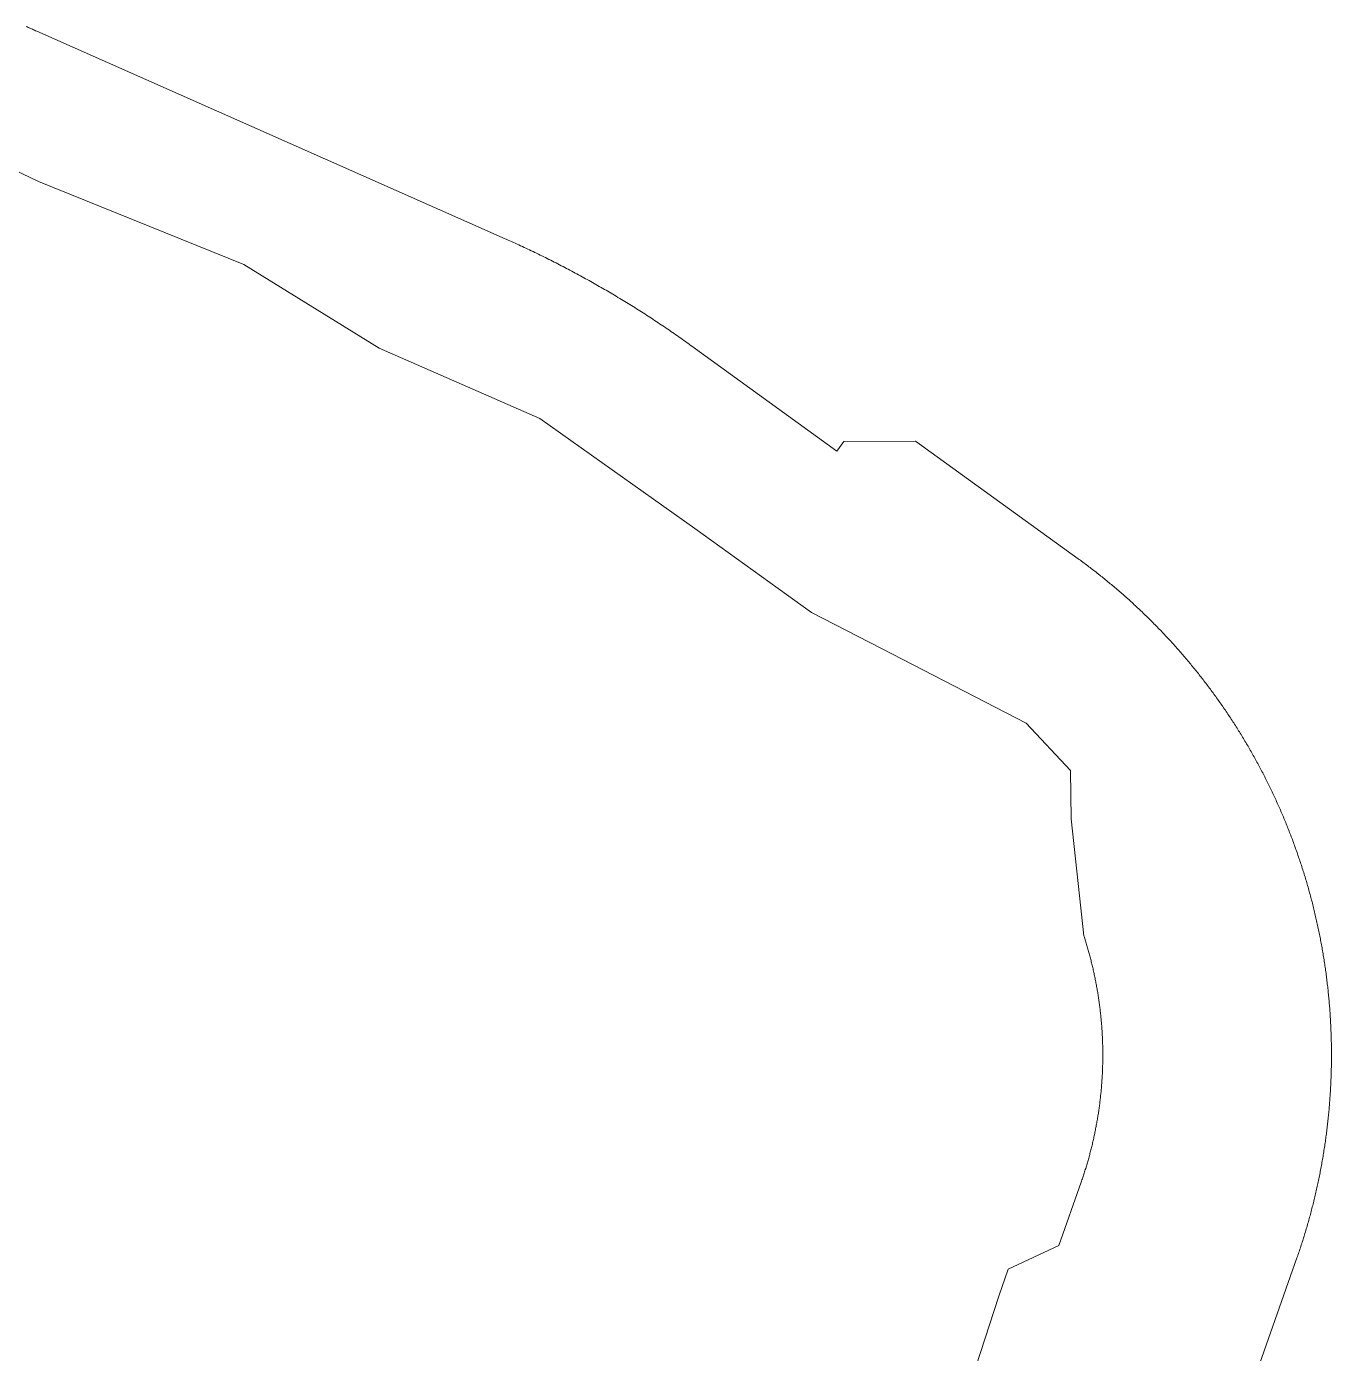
# Model space of a CAD drawing. Header units: metres. Extents: x 544975 to 548996, y 1840763 to 1844365.
# Drawn here: x 545269.7 to 545546.8, y 1844076.9 to 1844358.6 of the extents above; entities that cross this region are included whole.
import ezdxf

# ---------------------------------------------------------------- set-up
doc = ezdxf.new("R2010")
doc.units = ezdxf.units.M
doc.header["$MEASUREMENT"] = 0
doc.layers.add('Level 30', color=7, linetype='Continuous', lineweight=0)

# ---------------------------------------------------------------- blocks, each defined once
blk = doc.blocks.new('5.DuongDay35Kv_RTH')
at = {"layer": 'Level 30', "color": 5, "flags": 128}
for points in [[(45530.2135, 844070.8182), (45539.4723, 844097.2026), (45539.5787, 844097.5071), (45539.6844, 844097.8118), (45539.7893, 844098.1169), (45539.8935, 844098.4221), (45539.9969, 844098.7277), (45540.0995, 844099.0335), (45540.2014, 844099.3395), (45540.3025, 844099.6458), (45540.4029, 844099.9524), (45540.5025, 844100.2592), (45540.6014, 844100.5662), (45540.6995, 844100.8735), (45540.7968, 844101.1811), (45540.8933, 844101.4888), (45540.9891, 844101.7968), (45541.0842, 844102.1051), (45541.1784, 844102.4136), (45541.2719, 844102.7223), (45541.3647, 844103.0312), (45541.4566, 844103.3404), (45541.5478, 844103.6498), (45541.6383, 844103.9594), (45541.7279, 844104.2693), (45541.8168, 844104.5794), (45541.905, 844104.8897), (45541.9923, 844105.2002), (45542.0789, 844105.5109), (45542.1647, 844105.8218), (45542.2498, 844106.133), (45542.334, 844106.4443), (45542.4175, 844106.7559), (45542.5003, 844107.0677), (45542.5822, 844107.3797), (45542.6634, 844107.6918), (45542.7438, 844108.0042), (45542.8234, 844108.3168), (45542.9023, 844108.6296), (45542.9804, 844108.9426), (45543.0577, 844109.2557), (45543.1342, 844109.5691), (45543.21, 844109.8826), (45543.2849, 844110.1964), (45543.3591, 844110.5103), (45543.4325, 844110.8244), (45543.5052, 844111.1387), (45543.577, 844111.4531), (45543.6481, 844111.7678), (45543.7184, 844112.0826), (45543.7879, 844112.3975), (45543.8566, 844112.7127), (45543.9246, 844113.028), (45543.9918, 844113.3435), (45544.0581, 844113.6592), (45544.1237, 844113.975), (45544.1886, 844114.291), (45544.2526, 844114.6071), (45544.3158, 844114.9234), (45544.3783, 844115.2399), (45544.44, 844115.5565), (45544.5009, 844115.8733), (45544.561, 844116.1902), (45544.6203, 844116.5073), (45544.6789, 844116.8245), (45544.7366, 844117.1418), (45544.7936, 844117.4593), (45544.8497, 844117.7769), (45544.9051, 844118.0947), (45544.9597, 844118.4126), (45545.0135, 844118.7307), (45545.0666, 844119.0489), (45545.1188, 844119.3672), (45545.1702, 844119.6856), (45545.2209, 844120.0042), (45545.2708, 844120.3228), (45545.3198, 844120.6417), (45545.3681, 844120.9606), (45545.4156, 844121.2796), (45545.4623, 844121.5988), (45545.5082, 844121.9181), (45545.5533, 844122.2375), (45545.5976, 844122.557), (45545.6412, 844122.8766), (45545.6839, 844123.1963), (45545.7258, 844123.5161), (45545.767, 844123.8361), (45545.8074, 844124.1561), (45545.8469, 844124.4762), (45545.8857, 844124.7965), (45545.9237, 844125.1168), (45545.9608, 844125.4372), (45545.9972, 844125.7577), (45546.0328, 844126.0783), (45546.0676, 844126.399), (45546.1016, 844126.7197), (45546.1348, 844127.0406), (45546.1672, 844127.3615), (45546.1988, 844127.6825), (45546.2297, 844128.0036), (45546.2597, 844128.3248), (45546.2889, 844128.646), (45546.3173, 844128.9673), (45546.345, 844129.2887), (45546.3718, 844129.6102), (45546.3978, 844129.9317), (45546.4231, 844130.2533), (45546.4475, 844130.5749), (45546.4711, 844130.8966), (45546.494, 844131.2183), (45546.516, 844131.5402), (45546.5373, 844131.862), (45546.5577, 844132.1839), (45546.5774, 844132.5059), (45546.5962, 844132.8279), (45546.6143, 844133.15), (45546.6315, 844133.4721), (45546.648, 844133.7942), (45546.6636, 844134.1164), (45546.6785, 844134.4386), (45546.6926, 844134.7609), (45546.7058, 844135.0832), (45546.7183, 844135.4055), (45546.7299, 844135.7279), (45546.7408, 844136.0502), (45546.7509, 844136.3726), (45546.7601, 844136.6951), (45546.7686, 844137.0175), (45546.7762, 844137.34), (45546.7831, 844137.6625), (45546.7892, 844137.985), (45546.7944, 844138.3075), (45546.7989, 844138.6301), (45546.8026, 844138.9526), (45546.8054, 844139.2752), (45546.8075, 844139.5977), (45546.8088, 844139.9203), (45546.8092, 844140.2428), (45546.8089, 844140.5654), (45546.8077, 844140.888), (45546.8058, 844141.2105), (45546.8031, 844141.5331), (45546.7995, 844141.8556), (45546.7952, 844142.1782), (45546.7901, 844142.5007), (45546.7841, 844142.8232), (45546.7774, 844143.1457), (45546.7698, 844143.4682), (45546.7615, 844143.7906), (45546.7524, 844144.1131), (45546.7424, 844144.4355), (45546.7317, 844144.7579), (45546.7202, 844145.0802), (45546.7078, 844145.4025), (45546.6947, 844145.7248), (45546.6808, 844146.0471), (45546.666, 844146.3693), (45546.6505, 844146.6915), (45546.6342, 844147.0137), (45546.617, 844147.3358), (45546.5991, 844147.6578), (45546.5804, 844147.9799), (45546.5609, 844148.3018), (45546.5405, 844148.6238), (45546.5194, 844148.9456), (45546.4975, 844149.2675), (45546.4748, 844149.5892), (45546.4513, 844149.9109), (45546.427, 844150.2326), (45546.4018, 844150.5542), (45546.3759, 844150.8757), (45546.3492, 844151.1971), (45546.3217, 844151.5185), (45546.2934, 844151.8399), (45546.2643, 844152.1611), (45546.2344, 844152.4823), (45546.2037, 844152.8034), (45546.1723, 844153.1244), (45546.14, 844153.4453), (45546.1069, 844153.7662), (45546.073, 844154.087), (45546.0383, 844154.4077), (45546.0029, 844154.7283), (45545.9666, 844155.0488), (45545.9296, 844155.3692), (45545.8917, 844155.6896), (45545.8531, 844156.0098), (45545.8136, 844156.33), (45545.7734, 844156.65), (45545.7324, 844156.97), (45545.6906, 844157.2898), (45545.6479, 844157.6095), (45545.6045, 844157.9292), (45545.5603, 844158.2487), (45545.5154, 844158.5681), (45545.4696, 844158.8874), (45545.423, 844159.2066), (45545.3756, 844159.5257), (45545.3275, 844159.8446), (45545.2785, 844160.1634), (45545.2288, 844160.4821), (45545.1783, 844160.8007), (45545.1269, 844161.1192), (45545.0748, 844161.4375), (45545.0219, 844161.7557), (45544.9683, 844162.0738), (45544.9138, 844162.3917), (45544.8585, 844162.7095), (45544.8025, 844163.0272), (45544.7456, 844163.3447), (45544.688, 844163.6621), (45544.6296, 844163.9793), (45544.5704, 844164.2964), (45544.5104, 844164.6133), (45544.4496, 844164.9301), (45544.3881, 844165.2467), (45544.3257, 844165.5632), (45544.2626, 844165.8795), (45544.1987, 844166.1957), (45544.134, 844166.5117), (45544.0685, 844166.8276), (45544.0023, 844167.1433), (45543.9352, 844167.4588), (45543.8674, 844167.7741), (45543.7988, 844168.0893), (45543.7294, 844168.4043), (45543.6592, 844168.7192), (45543.5883, 844169.0338), (45543.5165, 844169.3483), (45543.444, 844169.6626), (45543.3707, 844169.9768), (45543.2967, 844170.2907), (45543.2218, 844170.6045), (45543.1462, 844170.918), (45543.0698, 844171.2314), (45542.9926, 844171.5446), (45542.9146, 844171.8576), (45542.8359, 844172.1704), (45542.7564, 844172.483), (45542.6761, 844172.7954), (45542.5951, 844173.1077), (45542.5132, 844173.4197), (45542.4306, 844173.7315), (45542.3472, 844174.0431), (45542.2631, 844174.3545), (45542.1782, 844174.6657), (45542.0925, 844174.9766), (45542.006, 844175.2874), (45541.9188, 844175.5979), (45541.8308, 844175.9083), (45541.742, 844176.2184), (45541.6524, 844176.5283), (45541.5621, 844176.8379), (45541.471, 844177.1474), (45541.3792, 844177.4566), (45541.2866, 844177.7656), (45541.1932, 844178.0743), (45541.099, 844178.3828), (45541.0041, 844178.6911), (45540.9085, 844178.9992), (45540.812, 844179.307), (45540.7148, 844179.6145), (45540.6169, 844179.9219), (45540.5181, 844180.229), (45540.4186, 844180.5358), (45540.3184, 844180.8424), (45540.2174, 844181.1487), (45540.1156, 844181.4548), (45540.0131, 844181.7607), (45539.9098, 844182.0662), (45539.8058, 844182.3716), (45539.701, 844182.6766), (45539.5954, 844182.9814), (45539.4891, 844183.286), (45539.382, 844183.5903), (45539.2742, 844183.8943), (45539.1656, 844184.198), (45539.0563, 844184.5015), (45538.9462, 844184.8047), (45538.8354, 844185.1076), (45538.7238, 844185.4103), (45538.6115, 844185.7126), (45538.4984, 844186.0147), (45538.3846, 844186.3165), (45538.27, 844186.6181), (45538.1547, 844186.9193), (45538.0386, 844187.2203), (45537.9218, 844187.5209), (45537.8042, 844187.8213), (45537.6859, 844188.1214), (45537.5668, 844188.4212), (45537.447, 844188.7207), (45537.3265, 844189.0199), (45537.2052, 844189.3188), (45537.0832, 844189.6174), (45536.9604, 844189.9157), (45536.8369, 844190.2136), (45536.7127, 844190.5113), (45536.5877, 844190.8087), (45536.462, 844191.1057), (45536.3355, 844191.4025), (45536.2084, 844191.6989), (45536.0804, 844191.995), (45535.9518, 844192.2908), (45535.8224, 844192.5863), (45535.6923, 844192.8815), (45535.5614, 844193.1763), (45535.4298, 844193.4708), (45535.2975, 844193.765), (45535.1645, 844194.0588), (45535.0307, 844194.3523), (45534.8962, 844194.6455), (45534.761, 844194.9384), (45534.625, 844195.2309), (45534.4884, 844195.5231), (45534.351, 844195.8149), (45534.2128, 844196.1064), (45534.074, 844196.3976), (45533.9344, 844196.6884), (45533.7941, 844196.9788), (45533.6531, 844197.2689), (45533.5114, 844197.5587), (45533.3689, 844197.8481), (45533.2258, 844198.1372), (45533.0819, 844198.4259), (45532.9373, 844198.7142), (45532.792, 844199.0022), (45532.646, 844199.2898), (45532.4992, 844199.5771), (45532.3518, 844199.864), (45532.2036, 844200.1505), (45532.0548, 844200.4366), (45531.9052, 844200.7224), (45531.7549, 844201.0078), (45531.6039, 844201.2929), (45531.4522, 844201.5775), (45531.2998, 844201.8618), (45531.1467, 844202.1457), (45530.9929, 844202.4293), (45530.8383, 844202.7124), (45530.6831, 844202.9952), (45530.5272, 844203.2776), (45530.3706, 844203.5595), (45530.2133, 844203.8411), (45530.0552, 844204.1224), (45529.8965, 844204.4032), (45529.7371, 844204.6836), (45529.577, 844204.9636), (45529.4162, 844205.2432), (45529.2547, 844205.5225), (45529.0925, 844205.8013), (45528.9297, 844206.0797), (45528.7661, 844206.3577), (45528.6018, 844206.6354), (45528.4369, 844206.9126), (45528.2713, 844207.1893), (45528.1049, 844207.4657), (45527.9379, 844207.7417), (45527.7703, 844208.0173), (45527.6019, 844208.2924), (45527.4328, 844208.5671), (45527.2631, 844208.8414), (45527.0927, 844209.1153), (45526.9216, 844209.3887), (45526.7499, 844209.6618), (45526.5774, 844209.9344), (45526.4043, 844210.2065), (45526.2305, 844210.4783), (45526.056, 844210.7496), (45525.8809, 844211.0205), (45525.7051, 844211.2909), (45525.5286, 844211.5609), (45525.3515, 844211.8305), (45525.1736, 844212.0996), (45524.9952, 844212.3683), (45524.816, 844212.6365), (45524.6362, 844212.9043), (45524.4557, 844213.1717), (45524.2746, 844213.4386), (45524.0928, 844213.705), (45523.9103, 844213.971), (45523.7272, 844214.2366), (45523.5434, 844214.5017), (45523.359, 844214.7663), (45523.1739, 844215.0305), (45522.9881, 844215.2942), (45522.8017, 844215.5574), (45522.6147, 844215.8202), (45522.427, 844216.0826), (45522.2386, 844216.3444), (45522.0496, 844216.6058), (45521.86, 844216.8667), (45521.6697, 844217.1272), (45521.4787, 844217.3872), (45521.2871, 844217.6467), (45521.0949, 844217.9057), (45520.902, 844218.1643), (45520.7085, 844218.4223), (45520.5144, 844218.6799), (45520.3196, 844218.937), (45520.1242, 844219.1937), (45519.9281, 844219.4498), (45519.7314, 844219.7054), (45519.5341, 844219.9606), (45519.3361, 844220.2153), (45519.1375, 844220.4695), (45518.9383, 844220.7232), (45518.7384, 844220.9763), (45518.538, 844221.229), (45518.3369, 844221.4812), (45518.1351, 844221.7329), (45517.9328, 844221.9841), (45517.7298, 844222.2348), (45517.5262, 844222.485), (45517.322, 844222.7347), (45517.1171, 844222.9839), (45516.9117, 844223.2326), (45516.7056, 844223.4807), (45516.4989, 844223.7284), (45516.2916, 844223.9755), (45516.0837, 844224.2221), (45515.8752, 844224.4682), (45515.6661, 844224.7138), (45515.4563, 844224.9589), (45515.246, 844225.2034), (45515.035, 844225.4475), (45514.8235, 844225.691), (45514.6113, 844225.9339), (45514.3986, 844226.1764), (45514.1852, 844226.4183), (45513.9712, 844226.6597), (45513.7567, 844226.9005), (45513.5415, 844227.1409), (45513.3258, 844227.3806), (45513.1094, 844227.6199), (45512.8925, 844227.8586), (45512.6749, 844228.0968), (45512.4568, 844228.3344), (45512.2381, 844228.5715), (45512.0188, 844228.8081), (45511.7989, 844229.0441), (45511.5785, 844229.2795), (45511.3574, 844229.5145), (45511.1358, 844229.7488), (45510.9136, 844229.9826), (45510.6908, 844230.2159), (45510.4674, 844230.4486), (45510.2435, 844230.6808), (45510.0189, 844230.9124), (45509.7938, 844231.1434), (45509.5682, 844231.3739), (45509.3419, 844231.6038), (45509.1151, 844231.8332), (45508.8878, 844232.062), (45508.6598, 844232.2902), (45508.4313, 844232.5179), (45508.2022, 844232.745), (45507.9726, 844232.9715), (45507.7424, 844233.1975), (45507.5116, 844233.4228), (45507.2803, 844233.6477), (45507.0485, 844233.8719), (45506.816, 844234.0956), (45506.5831, 844234.3187), (45506.3495, 844234.5412), (45506.1154, 844234.7631), (45505.8808, 844234.9844), (45505.6456, 844235.2052), (45505.4099, 844235.4254), (45505.1736, 844235.645), (45504.9368, 844235.864), (45504.6994, 844236.0824), (45504.4615, 844236.3003), (45504.2231, 844236.5175), (45503.9841, 844236.7341), (45503.7446, 844236.9502), (45503.5046, 844237.1657), (45503.264, 844237.3805), (45503.0229, 844237.5948), (45502.7812, 844237.8085), (45502.539, 844238.0215), (45502.2963, 844238.234), (45502.0531, 844238.4459), (45501.8093, 844238.6571), (45501.5651, 844238.8678), (45501.3203, 844239.0778), (45501.075, 844239.2873), (45500.8291, 844239.4961), (45500.5828, 844239.7043), (45500.3359, 844239.9119), (45500.0885, 844240.1189), (45499.8406, 844240.3253), (45499.5922, 844240.5311), (45499.3433, 844240.7363), (45499.0938, 844240.9408), (45498.8439, 844241.1447), (45498.5935, 844241.348), (45498.3425, 844241.5507), (45498.0911, 844241.7527), (45497.8391, 844241.9541), (45497.5867, 844242.1549), (45497.3338, 844242.3551), (45497.0803, 844242.5547), (45496.8264, 844242.7536), (45496.572, 844242.9519), (45496.3171, 844243.1495), (45496.0617, 844243.3465), (45495.8058, 844243.5429), (45495.5494, 844243.7387), (45495.2925, 844243.9338), (45495.0352, 844244.1283), (45494.7774, 844244.3221), (45494.5191, 844244.5153), (45494.2603, 844244.7079), (45494.001, 844244.8998), (45493.7413, 844245.0911), (45493.4811, 844245.2817), (45493.2204, 844245.4717), (45493.0276, 844245.6115), (45458.5038, 844270.61), (45443.2718, 844270.5277), (45441.7704, 844268.4542), (45410.9853, 844290.7455), (45410.6465, 844290.9904), (45410.3071, 844291.2346), (45409.9673, 844291.4782), (45409.6271, 844291.7211), (45409.2863, 844291.9634), (45408.9451, 844292.205), (45408.6035, 844292.446), (45408.2613, 844292.6863), (45407.9188, 844292.926), (45407.5757, 844293.165), (45407.2322, 844293.4033), (45406.8883, 844293.641), (45406.5439, 844293.8781), (45406.199, 844294.1144), (45405.8537, 844294.3501), (45405.508, 844294.5852), (45405.1618, 844294.8196), (45404.8151, 844295.0533), (45404.468, 844295.2864), (45404.1204, 844295.5188), (45403.7725, 844295.7505), (45403.424, 844295.9816), (45403.0751, 844296.212), (45402.7258, 844296.4417), (45402.3761, 844296.6708), (45402.0259, 844296.8992), (45401.6752, 844297.1269), (45401.3242, 844297.354), (45400.9727, 844297.5804), (45400.6208, 844297.8061), (45400.2684, 844298.0311), (45399.9156, 844298.2555), (45399.5624, 844298.4791), (45399.2087, 844298.7022), (45398.8547, 844298.9245), (45398.5002, 844299.1461), (45398.1452, 844299.3671), (45397.7899, 844299.5874), (45397.4341, 844299.807), (45397.0779, 844300.026), (45396.7213, 844300.2442), (45396.3643, 844300.4618), (45396.0069, 844300.6787), (45395.649, 844300.8949), (45395.2908, 844301.1104), (45394.9321, 844301.3252), (45394.573, 844301.5394), (45394.2135, 844301.7528), (45393.8536, 844301.9656), (45393.4933, 844302.1777), (45393.1326, 844302.3891), (45392.7715, 844302.5998), (45392.4099, 844302.8098), (45392.048, 844303.0191), (45391.6857, 844303.2277), (45391.323, 844303.4356), (45390.9599, 844303.6429), (45390.5964, 844303.8494), (45390.2324, 844304.0552), (45389.8681, 844304.2604), (45389.5035, 844304.4648), (45389.1384, 844304.6686), (45388.7729, 844304.8716), (45388.407, 844305.074), (45388.0408, 844305.2756), (45387.6742, 844305.4766), (45387.3071, 844305.6768), (45386.9397, 844305.8764), (45386.572, 844306.0752), (45386.2038, 844306.2734), (45385.8353, 844306.4708), (45385.4664, 844306.6675), (45385.0971, 844306.8636), (45384.7274, 844307.0589), (45384.3574, 844307.2535), (45383.987, 844307.4474), (45383.6162, 844307.6406), (45383.245, 844307.833), (45382.8735, 844308.0248), (45382.5016, 844308.2159), (45382.1294, 844308.4062), (45381.7568, 844308.5959), (45381.3838, 844308.7848), (45381.0105, 844308.973), (45380.6368, 844309.1605), (45380.2627, 844309.3472), (45379.8883, 844309.5333), (45379.5135, 844309.7186), (45379.1384, 844309.9033), (45378.763, 844310.0872), (45378.3871, 844310.2704), (45378.011, 844310.4528), (45377.6344, 844310.6346), (45377.2576, 844310.8156), (45376.8804, 844310.9959), (45376.5028, 844311.1755), (45376.1249, 844311.3544), (45375.7467, 844311.5325), (45375.3681, 844311.7099), (45374.9892, 844311.8866), (45374.6099, 844312.0626), (45374.2303, 844312.2378), (45373.8504, 844312.4123), (45373.4701, 844312.5861), (45373.0895, 844312.7592), (45372.7086, 844312.9315), (45372.3274, 844313.1031), (45371.9458, 844313.274), (45371.5639, 844313.4441), (45371.3162, 844313.554), (45271.8492, 844357.6047), (45271.6262, 844357.7072), (45271.4029, 844357.809), (45271.1793, 844357.91), (45270.9553, 844358.0104), (45270.731, 844358.11), (45270.5064, 844358.2088), (45270.2815, 844358.3069), (45270.0562, 844358.4043), (45269.8306, 844358.501), (45269.6047, 844358.5969)], [(45469.3738, 844068.177), (45476.1457, 844089.0659), (45478.1538, 844094.7885), (45488.9258, 844099.8147), (45493.6517, 844113.2818), (45493.7358, 844113.5229), (45493.8192, 844113.7642), (45493.9019, 844114.0058), (45493.9838, 844114.2477), (45494.0649, 844114.4898), (45494.1453, 844114.7321), (45494.225, 844114.9747), (45494.3038, 844115.2176), (45494.3819, 844115.4607), (45494.4593, 844115.7041), (45494.5358, 844115.9476), (45494.6117, 844116.1915), (45494.6867, 844116.4355), (45494.761, 844116.6798), (45494.8345, 844116.9244), (45494.9073, 844117.1691), (45494.9793, 844117.4141), (45495.0505, 844117.6593), (45495.1209, 844117.9048), (45495.1906, 844118.1504), (45495.2595, 844118.3963), (45495.3277, 844118.6424), (45495.395, 844118.8887), (45495.4616, 844119.1352), (45495.5275, 844119.3819), (45495.5925, 844119.6288), (45495.6568, 844119.8759), (45495.7203, 844120.1232), (45495.783, 844120.3707), (45495.845, 844120.6185), (45495.9061, 844120.8664), (45495.9665, 844121.1145), (45496.0262, 844121.3627), (45496.085, 844121.6112), (45496.1431, 844121.8599), (45496.2003, 844122.1087), (45496.2569, 844122.3577), (45496.3126, 844122.6069), (45496.3675, 844122.8563), (45496.4217, 844123.1058), (45496.4751, 844123.3555), (45496.5277, 844123.6054), (45496.5795, 844123.8554), (45496.6305, 844124.1056), (45496.6807, 844124.3559), (45496.7302, 844124.6064), (45496.7789, 844124.8571), (45496.8268, 844125.1079), (45496.8739, 844125.3589), (45496.9202, 844125.61), (45496.9657, 844125.8612), (45497.0105, 844126.1126), (45497.0544, 844126.3642), (45497.0976, 844126.6158), (45497.14, 844126.8676), (45497.1816, 844127.1196), (45497.2224, 844127.3716), (45497.2624, 844127.6238), (45497.3016, 844127.8761), (45497.34, 844128.1286), (45497.3777, 844128.3811), (45497.4145, 844128.6338), (45497.4506, 844128.8866), (45497.4858, 844129.1395), (45497.5203, 844129.3925), (45497.554, 844129.6456), (45497.5869, 844129.8988), (45497.619, 844130.1521), (45497.6503, 844130.4055), (45497.6808, 844130.659), (45497.7105, 844130.9127), (45497.7394, 844131.1664), (45497.7675, 844131.4201), (45497.7948, 844131.674), (45497.8213, 844131.928), (45497.8471, 844132.182), (45497.872, 844132.4361), (45497.8962, 844132.6903), (45497.9195, 844132.9446), (45497.942, 844133.199), (45497.9638, 844133.4534), (45497.9847, 844133.7079), (45498.0049, 844133.9624), (45498.0243, 844134.217), (45498.0428, 844134.4717), (45498.0606, 844134.7264), (45498.0775, 844134.9812), (45498.0937, 844135.236), (45498.1091, 844135.4909), (45498.1236, 844135.7458), (45498.1374, 844136.0008), (45498.1504, 844136.2558), (45498.1626, 844136.5109), (45498.1739, 844136.766), (45498.1845, 844137.0211), (45498.1943, 844137.2762), (45498.2033, 844137.5314), (45498.2114, 844137.7866), (45498.2188, 844138.0419), (45498.2254, 844138.2971), (45498.2312, 844138.5524), (45498.2361, 844138.8077), (45498.2403, 844139.063), (45498.2437, 844139.3183), (45498.2463, 844139.5737), (45498.248, 844139.829), (45498.249, 844140.0843), (45498.2492, 844140.3397), (45498.2486, 844140.595), (45498.2471, 844140.8504), (45498.2449, 844141.1057), (45498.2419, 844141.361), (45498.2381, 844141.6163), (45498.2334, 844141.8716), (45498.228, 844142.1269), (45498.2218, 844142.3822), (45498.2148, 844142.6374), (45498.207, 844142.8927), (45498.1983, 844143.1478), (45498.1889, 844143.403), (45498.1787, 844143.6582), (45498.1677, 844143.9133), (45498.1558, 844144.1683), (45498.1432, 844144.4234), (45498.1298, 844144.6784), (45498.1156, 844144.9333), (45498.1006, 844145.1882), (45498.0848, 844145.443), (45498.0682, 844145.6979), (45498.0507, 844145.9526), (45498.0325, 844146.2073), (45498.0135, 844146.4619), (45497.9937, 844146.7165), (45497.9731, 844146.971), (45497.9517, 844147.2255), (45497.9295, 844147.4798), (45497.9065, 844147.7341), (45497.8827, 844147.9884), (45497.8582, 844148.2425), (45497.8328, 844148.4966), (45497.8066, 844148.7506), (45497.7796, 844149.0045), (45497.7519, 844149.2583), (45497.7233, 844149.5121), (45497.6939, 844149.7657), (45497.6638, 844150.0193), (45497.6328, 844150.2728), (45497.6011, 844150.5261), (45497.5686, 844150.7794), (45497.5352, 844151.0325), (45497.5011, 844151.2856), (45497.4662, 844151.5385), (45497.4305, 844151.7914), (45497.394, 844152.0441), (45497.3567, 844152.2967), (45497.3186, 844152.5492), (45497.2797, 844152.8015), (45497.2401, 844153.0538), (45497.1996, 844153.3059), (45497.1584, 844153.5579), (45497.1164, 844153.8098), (45497.0735, 844154.0615), (45497.0299, 844154.3131), (45496.9855, 844154.5645), (45496.9403, 844154.8158), (45496.8944, 844155.067), (45496.8476, 844155.318), (45496.8001, 844155.5689), (45496.7517, 844155.8196), (45496.7026, 844156.0702), (45496.6527, 844156.3206), (45496.602, 844156.5709), (45496.5506, 844156.821), (45496.4983, 844157.0709), (45496.4453, 844157.3207), (45496.3915, 844157.5703), (45496.3369, 844157.8198), (45496.2815, 844158.069), (45496.2253, 844158.3181), (45496.1684, 844158.567), (45496.1107, 844158.8158), (45496.0522, 844159.0643), (45495.9929, 844159.3127), (45495.9328, 844159.5609), (45495.872, 844159.8088), (45495.8104, 844160.0566), (45495.748, 844160.3042), (45495.6848, 844160.5517), (45495.6209, 844160.7989), (45495.5562, 844161.0459), (45495.4907, 844161.2927), (45495.4245, 844161.5393), (45495.3574, 844161.7857), (45495.2896, 844162.0318), (45495.221, 844162.2778), (45495.1517, 844162.5235), (45495.0816, 844162.7691), (45495.0107, 844163.0144), (45494.9391, 844163.2595), (45494.8666, 844163.5043), (45494.7935, 844163.749), (45494.7195, 844163.9934), (45494.6448, 844164.2375), (45494.5693, 844164.4815), (45494.4931, 844164.7252), (45494.4161, 844164.9686), (45494.3383, 844165.2118), (45494.2598, 844165.4548), (45494.2237, 844165.5655), (45491.4996, 844190.3919), (45491.3555, 844200.6826), (45481.9534, 844210.7268), (45453.5856, 844225.3545), (45436.4008, 844234.2165), (45411.5768, 844252.0437), (45378.6691, 844275.3914), (45344.5717, 844290.3389), (45315.8019, 844308.0932), (45272.2279, 844325.6871), (45251.2302, 844335.7681)]]:
    blk.add_lwpolyline(points, dxfattribs=at)

msp = doc.modelspace()

# ---------------------------------------------------------------- linework, layer by layer
at = {"layer": 'Level 30', "color": 5, "flags": 128}
for points in [[(545530.2135, 1844070.8182), (545539.4723, 1844097.2026), (545539.5787, 1844097.5071), (545539.6844, 1844097.8118), (545539.7893, 1844098.1169), (545539.8935, 1844098.4221), (545539.9969, 1844098.7277), (545540.0995, 1844099.0335), (545540.2014, 1844099.3395), (545540.3025, 1844099.6458), (545540.4029, 1844099.9524), (545540.5025, 1844100.2592), (545540.6014, 1844100.5662), (545540.6995, 1844100.8735), (545540.7968, 1844101.1811), (545540.8933, 1844101.4888), (545540.9891, 1844101.7968), (545541.0842, 1844102.1051), (545541.1784, 1844102.4136), (545541.2719, 1844102.7223), (545541.3647, 1844103.0312), (545541.4566, 1844103.3404), (545541.5478, 1844103.6498), (545541.6383, 1844103.9594), (545541.7279, 1844104.2693), (545541.8168, 1844104.5794), (545541.905, 1844104.8897), (545541.9923, 1844105.2002), (545542.0789, 1844105.5109), (545542.1647, 1844105.8218), (545542.2498, 1844106.133), (545542.334, 1844106.4443), (545542.4175, 1844106.7559), (545542.5003, 1844107.0677), (545542.5822, 1844107.3797), (545542.6634, 1844107.6918), (545542.7438, 1844108.0042), (545542.8234, 1844108.3168), (545542.9023, 1844108.6296), (545542.9804, 1844108.9426), (545543.0577, 1844109.2557), (545543.1342, 1844109.5691), (545543.21, 1844109.8826), (545543.2849, 1844110.1964), (545543.3591, 1844110.5103), (545543.4325, 1844110.8244), (545543.5052, 1844111.1387), (545543.577, 1844111.4531), (545543.6481, 1844111.7678), (545543.7184, 1844112.0826), (545543.7879, 1844112.3975), (545543.8566, 1844112.7127), (545543.9246, 1844113.028), (545543.9918, 1844113.3435), (545544.0581, 1844113.6592), (545544.1237, 1844113.975), (545544.1886, 1844114.291), (545544.2526, 1844114.6071), (545544.3158, 1844114.9234), (545544.3783, 1844115.2399), (545544.44, 1844115.5565), (545544.5009, 1844115.8733), (545544.561, 1844116.1902), (545544.6203, 1844116.5073), (545544.6789, 1844116.8245), (545544.7366, 1844117.1418), (545544.7936, 1844117.4593), (545544.8497, 1844117.7769), (545544.9051, 1844118.0947), (545544.9597, 1844118.4126), (545545.0135, 1844118.7307), (545545.0666, 1844119.0489), (545545.1188, 1844119.3672), (545545.1702, 1844119.6856), (545545.2209, 1844120.0042), (545545.2708, 1844120.3228), (545545.3198, 1844120.6417), (545545.3681, 1844120.9606), (545545.4156, 1844121.2796), (545545.4623, 1844121.5988), (545545.5082, 1844121.9181), (545545.5533, 1844122.2375), (545545.5976, 1844122.557), (545545.6412, 1844122.8766), (545545.6839, 1844123.1963), (545545.7258, 1844123.5161), (545545.767, 1844123.8361), (545545.8074, 1844124.1561), (545545.8469, 1844124.4762), (545545.8857, 1844124.7965), (545545.9237, 1844125.1168), (545545.9608, 1844125.4372), (545545.9972, 1844125.7577), (545546.0328, 1844126.0783), (545546.0676, 1844126.399), (545546.1016, 1844126.7197), (545546.1348, 1844127.0406), (545546.1672, 1844127.3615), (545546.1988, 1844127.6825), (545546.2297, 1844128.0036), (545546.2597, 1844128.3248), (545546.2889, 1844128.646), (545546.3173, 1844128.9673), (545546.345, 1844129.2887), (545546.3718, 1844129.6102), (545546.3978, 1844129.9317), (545546.4231, 1844130.2533), (545546.4475, 1844130.5749), (545546.4711, 1844130.8966), (545546.494, 1844131.2183), (545546.516, 1844131.5402), (545546.5373, 1844131.862), (545546.5577, 1844132.1839), (545546.5774, 1844132.5059), (545546.5962, 1844132.8279), (545546.6143, 1844133.15), (545546.6315, 1844133.4721), (545546.648, 1844133.7942), (545546.6636, 1844134.1164), (545546.6785, 1844134.4386), (545546.6926, 1844134.7609), (545546.7058, 1844135.0832), (545546.7183, 1844135.4055), (545546.7299, 1844135.7279), (545546.7408, 1844136.0502), (545546.7509, 1844136.3726), (545546.7601, 1844136.6951), (545546.7686, 1844137.0175), (545546.7762, 1844137.34), (545546.7831, 1844137.6625), (545546.7892, 1844137.985), (545546.7944, 1844138.3075), (545546.7989, 1844138.6301), (545546.8026, 1844138.9526), (545546.8054, 1844139.2752), (545546.8075, 1844139.5977), (545546.8088, 1844139.9203), (545546.8092, 1844140.2428), (545546.8089, 1844140.5654), (545546.8077, 1844140.888), (545546.8058, 1844141.2105), (545546.8031, 1844141.5331), (545546.7995, 1844141.8556), (545546.7952, 1844142.1782), (545546.7901, 1844142.5007), (545546.7841, 1844142.8232), (545546.7774, 1844143.1457), (545546.7698, 1844143.4682), (545546.7615, 1844143.7906), (545546.7524, 1844144.1131), (545546.7424, 1844144.4355), (545546.7317, 1844144.7579), (545546.7202, 1844145.0802), (545546.7078, 1844145.4025), (545546.6947, 1844145.7248), (545546.6808, 1844146.0471), (545546.666, 1844146.3693), (545546.6505, 1844146.6915), (545546.6342, 1844147.0137), (545546.617, 1844147.3358), (545546.5991, 1844147.6578), (545546.5804, 1844147.9799), (545546.5609, 1844148.3018), (545546.5405, 1844148.6238), (545546.5194, 1844148.9456), (545546.4975, 1844149.2675), (545546.4748, 1844149.5892), (545546.4513, 1844149.9109), (545546.427, 1844150.2326), (545546.4018, 1844150.5542), (545546.3759, 1844150.8757), (545546.3492, 1844151.1971), (545546.3217, 1844151.5185), (545546.2934, 1844151.8399), (545546.2643, 1844152.1611), (545546.2344, 1844152.4823), (545546.2037, 1844152.8034), (545546.1723, 1844153.1244), (545546.14, 1844153.4453), (545546.1069, 1844153.7662), (545546.073, 1844154.087), (545546.0383, 1844154.4077), (545546.0029, 1844154.7283), (545545.9666, 1844155.0488), (545545.9296, 1844155.3692), (545545.8917, 1844155.6896), (545545.8531, 1844156.0098), (545545.8136, 1844156.33), (545545.7734, 1844156.65), (545545.7324, 1844156.97), (545545.6906, 1844157.2898), (545545.6479, 1844157.6095), (545545.6045, 1844157.9292), (545545.5603, 1844158.2487), (545545.5154, 1844158.5681), (545545.4696, 1844158.8874), (545545.423, 1844159.2066), (545545.3756, 1844159.5257), (545545.3275, 1844159.8446), (545545.2785, 1844160.1634), (545545.2288, 1844160.4821), (545545.1783, 1844160.8007), (545545.1269, 1844161.1192), (545545.0748, 1844161.4375), (545545.0219, 1844161.7557), (545544.9683, 1844162.0738), (545544.9138, 1844162.3917), (545544.8585, 1844162.7095), (545544.8025, 1844163.0272), (545544.7456, 1844163.3447), (545544.688, 1844163.6621), (545544.6296, 1844163.9793), (545544.5704, 1844164.2964), (545544.5104, 1844164.6133), (545544.4496, 1844164.9301), (545544.3881, 1844165.2467), (545544.3257, 1844165.5632), (545544.2626, 1844165.8795), (545544.1987, 1844166.1957), (545544.134, 1844166.5117), (545544.0685, 1844166.8276), (545544.0023, 1844167.1433), (545543.9352, 1844167.4588), (545543.8674, 1844167.7741), (545543.7988, 1844168.0893), (545543.7294, 1844168.4043), (545543.6592, 1844168.7192), (545543.5883, 1844169.0338), (545543.5165, 1844169.3483), (545543.444, 1844169.6626), (545543.3707, 1844169.9768), (545543.2967, 1844170.2907), (545543.2218, 1844170.6045), (545543.1462, 1844170.918), (545543.0698, 1844171.2314), (545542.9926, 1844171.5446), (545542.9146, 1844171.8576), (545542.8359, 1844172.1704), (545542.7564, 1844172.483), (545542.6761, 1844172.7954), (545542.5951, 1844173.1077), (545542.5132, 1844173.4197), (545542.4306, 1844173.7315), (545542.3472, 1844174.0431), (545542.2631, 1844174.3545), (545542.1782, 1844174.6657), (545542.0925, 1844174.9766), (545542.006, 1844175.2874), (545541.9188, 1844175.5979), (545541.8308, 1844175.9083), (545541.742, 1844176.2184), (545541.6524, 1844176.5283), (545541.5621, 1844176.8379), (545541.471, 1844177.1474), (545541.3792, 1844177.4566), (545541.2866, 1844177.7656), (545541.1932, 1844178.0743), (545541.099, 1844178.3828), (545541.0041, 1844178.6911), (545540.9085, 1844178.9992), (545540.812, 1844179.307), (545540.7148, 1844179.6145), (545540.6169, 1844179.9219), (545540.5181, 1844180.229), (545540.4186, 1844180.5358), (545540.3184, 1844180.8424), (545540.2174, 1844181.1487), (545540.1156, 1844181.4548), (545540.0131, 1844181.7607), (545539.9098, 1844182.0662), (545539.8058, 1844182.3716), (545539.701, 1844182.6766), (545539.5954, 1844182.9814), (545539.4891, 1844183.286), (545539.382, 1844183.5903), (545539.2742, 1844183.8943), (545539.1656, 1844184.198), (545539.0563, 1844184.5015), (545538.9462, 1844184.8047), (545538.8354, 1844185.1076), (545538.7238, 1844185.4103), (545538.6115, 1844185.7126), (545538.4984, 1844186.0147), (545538.3846, 1844186.3165), (545538.27, 1844186.6181), (545538.1547, 1844186.9193), (545538.0386, 1844187.2203), (545537.9218, 1844187.5209), (545537.8042, 1844187.8213), (545537.6859, 1844188.1214), (545537.5668, 1844188.4212), (545537.447, 1844188.7207), (545537.3265, 1844189.0199), (545537.2052, 1844189.3188), (545537.0832, 1844189.6174), (545536.9604, 1844189.9157), (545536.8369, 1844190.2136), (545536.7127, 1844190.5113), (545536.5877, 1844190.8087), (545536.462, 1844191.1057), (545536.3355, 1844191.4025), (545536.2084, 1844191.6989), (545536.0804, 1844191.995), (545535.9518, 1844192.2908), (545535.8224, 1844192.5863), (545535.6923, 1844192.8815), (545535.5614, 1844193.1763), (545535.4298, 1844193.4708), (545535.2975, 1844193.765), (545535.1645, 1844194.0588), (545535.0307, 1844194.3523), (545534.8962, 1844194.6455), (545534.761, 1844194.9384), (545534.625, 1844195.2309), (545534.4884, 1844195.5231), (545534.351, 1844195.8149), (545534.2128, 1844196.1064), (545534.074, 1844196.3976), (545533.9344, 1844196.6884), (545533.7941, 1844196.9788), (545533.6531, 1844197.2689), (545533.5114, 1844197.5587), (545533.3689, 1844197.8481), (545533.2258, 1844198.1372), (545533.0819, 1844198.4259), (545532.9373, 1844198.7142), (545532.792, 1844199.0022), (545532.646, 1844199.2898), (545532.4992, 1844199.5771), (545532.3518, 1844199.864), (545532.2036, 1844200.1505), (545532.0548, 1844200.4366), (545531.9052, 1844200.7224), (545531.7549, 1844201.0078), (545531.6039, 1844201.2929), (545531.4522, 1844201.5775), (545531.2998, 1844201.8618), (545531.1467, 1844202.1457), (545530.9929, 1844202.4293), (545530.8383, 1844202.7124), (545530.6831, 1844202.9952), (545530.5272, 1844203.2776), (545530.3706, 1844203.5595), (545530.2133, 1844203.8411), (545530.0552, 1844204.1224), (545529.8965, 1844204.4032), (545529.7371, 1844204.6836), (545529.577, 1844204.9636), (545529.4162, 1844205.2432), (545529.2547, 1844205.5225), (545529.0925, 1844205.8013), (545528.9297, 1844206.0797), (545528.7661, 1844206.3577), (545528.6018, 1844206.6354), (545528.4369, 1844206.9126), (545528.2713, 1844207.1893), (545528.1049, 1844207.4657), (545527.9379, 1844207.7417), (545527.7703, 1844208.0173), (545527.6019, 1844208.2924), (545527.4328, 1844208.5671), (545527.2631, 1844208.8414), (545527.0927, 1844209.1153), (545526.9216, 1844209.3887), (545526.7499, 1844209.6618), (545526.5774, 1844209.9344), (545526.4043, 1844210.2065), (545526.2305, 1844210.4783), (545526.056, 1844210.7496), (545525.8809, 1844211.0205), (545525.7051, 1844211.2909), (545525.5286, 1844211.5609), (545525.3515, 1844211.8305), (545525.1736, 1844212.0996), (545524.9952, 1844212.3683), (545524.816, 1844212.6365), (545524.6362, 1844212.9043), (545524.4557, 1844213.1717), (545524.2746, 1844213.4386), (545524.0928, 1844213.705), (545523.9103, 1844213.971), (545523.7272, 1844214.2366), (545523.5434, 1844214.5017), (545523.359, 1844214.7663), (545523.1739, 1844215.0305), (545522.9881, 1844215.2942), (545522.8017, 1844215.5574), (545522.6147, 1844215.8202), (545522.427, 1844216.0826), (545522.2386, 1844216.3444), (545522.0496, 1844216.6058), (545521.86, 1844216.8667), (545521.6697, 1844217.1272), (545521.4787, 1844217.3872), (545521.2871, 1844217.6467), (545521.0949, 1844217.9057), (545520.902, 1844218.1643), (545520.7085, 1844218.4223), (545520.5144, 1844218.6799), (545520.3196, 1844218.937), (545520.1242, 1844219.1937), (545519.9281, 1844219.4498), (545519.7314, 1844219.7054), (545519.5341, 1844219.9606), (545519.3361, 1844220.2153), (545519.1375, 1844220.4695), (545518.9383, 1844220.7232), (545518.7384, 1844220.9763), (545518.538, 1844221.229), (545518.3369, 1844221.4812), (545518.1351, 1844221.7329), (545517.9328, 1844221.9841), (545517.7298, 1844222.2348), (545517.5262, 1844222.485), (545517.322, 1844222.7347), (545517.1171, 1844222.9839), (545516.9117, 1844223.2326), (545516.7056, 1844223.4807), (545516.4989, 1844223.7284), (545516.2916, 1844223.9755), (545516.0837, 1844224.2221), (545515.8752, 1844224.4682), (545515.6661, 1844224.7138), (545515.4563, 1844224.9589), (545515.246, 1844225.2034), (545515.035, 1844225.4475), (545514.8235, 1844225.691), (545514.6113, 1844225.9339), (545514.3986, 1844226.1764), (545514.1852, 1844226.4183), (545513.9712, 1844226.6597), (545513.7567, 1844226.9005), (545513.5415, 1844227.1409), (545513.3258, 1844227.3806), (545513.1094, 1844227.6199), (545512.8925, 1844227.8586), (545512.6749, 1844228.0968), (545512.4568, 1844228.3344), (545512.2381, 1844228.5715), (545512.0188, 1844228.8081), (545511.7989, 1844229.0441), (545511.5785, 1844229.2795), (545511.3574, 1844229.5145), (545511.1358, 1844229.7488), (545510.9136, 1844229.9826), (545510.6908, 1844230.2159), (545510.4674, 1844230.4486), (545510.2435, 1844230.6808), (545510.0189, 1844230.9124), (545509.7938, 1844231.1434), (545509.5682, 1844231.3739), (545509.3419, 1844231.6038), (545509.1151, 1844231.8332), (545508.8878, 1844232.062), (545508.6598, 1844232.2902), (545508.4313, 1844232.5179), (545508.2022, 1844232.745), (545507.9726, 1844232.9715), (545507.7424, 1844233.1975), (545507.5116, 1844233.4228), (545507.2803, 1844233.6477), (545507.0485, 1844233.8719), (545506.816, 1844234.0956), (545506.5831, 1844234.3187), (545506.3495, 1844234.5412), (545506.1154, 1844234.7631), (545505.8808, 1844234.9844), (545505.6456, 1844235.2052), (545505.4099, 1844235.4254), (545505.1736, 1844235.645), (545504.9368, 1844235.864), (545504.6994, 1844236.0824), (545504.4615, 1844236.3003), (545504.2231, 1844236.5175), (545503.9841, 1844236.7341), (545503.7446, 1844236.9502), (545503.5046, 1844237.1657), (545503.264, 1844237.3805), (545503.0229, 1844237.5948), (545502.7812, 1844237.8085), (545502.539, 1844238.0215), (545502.2963, 1844238.234), (545502.0531, 1844238.4459), (545501.8093, 1844238.6571), (545501.5651, 1844238.8678), (545501.3203, 1844239.0778), (545501.075, 1844239.2873), (545500.8291, 1844239.4961), (545500.5828, 1844239.7043), (545500.3359, 1844239.9119), (545500.0885, 1844240.1189), (545499.8406, 1844240.3253), (545499.5922, 1844240.5311), (545499.3433, 1844240.7363), (545499.0938, 1844240.9408), (545498.8439, 1844241.1447), (545498.5935, 1844241.348), (545498.3425, 1844241.5507), (545498.0911, 1844241.7527), (545497.8391, 1844241.9541), (545497.5867, 1844242.1549), (545497.3338, 1844242.3551), (545497.0803, 1844242.5547), (545496.8264, 1844242.7536), (545496.572, 1844242.9519), (545496.3171, 1844243.1495), (545496.0617, 1844243.3465), (545495.8058, 1844243.5429), (545495.5494, 1844243.7387), (545495.2925, 1844243.9338), (545495.0352, 1844244.1283), (545494.7774, 1844244.3221), (545494.5191, 1844244.5153), (545494.2603, 1844244.7079), (545494.001, 1844244.8998), (545493.7413, 1844245.0911), (545493.4811, 1844245.2817), (545493.2204, 1844245.4717), (545493.0276, 1844245.6115), (545458.5038, 1844270.61), (545443.2718, 1844270.5277), (545441.7704, 1844268.4542), (545410.9853, 1844290.7455), (545410.6465, 1844290.9904), (545410.3071, 1844291.2346), (545409.9673, 1844291.4782), (545409.6271, 1844291.7211), (545409.2863, 1844291.9634), (545408.9451, 1844292.205), (545408.6035, 1844292.446), (545408.2613, 1844292.6863), (545407.9188, 1844292.926), (545407.5757, 1844293.165), (545407.2322, 1844293.4033), (545406.8883, 1844293.641), (545406.5439, 1844293.8781), (545406.199, 1844294.1144), (545405.8537, 1844294.3501), (545405.508, 1844294.5852), (545405.1618, 1844294.8196), (545404.8151, 1844295.0533), (545404.468, 1844295.2864), (545404.1204, 1844295.5188), (545403.7725, 1844295.7505), (545403.424, 1844295.9816), (545403.0751, 1844296.212), (545402.7258, 1844296.4417), (545402.3761, 1844296.6708), (545402.0259, 1844296.8992), (545401.6752, 1844297.1269), (545401.3242, 1844297.354), (545400.9727, 1844297.5804), (545400.6208, 1844297.8061), (545400.2684, 1844298.0311), (545399.9156, 1844298.2555), (545399.5624, 1844298.4791), (545399.2087, 1844298.7022), (545398.8547, 1844298.9245), (545398.5002, 1844299.1461), (545398.1452, 1844299.3671), (545397.7899, 1844299.5874), (545397.4341, 1844299.807), (545397.0779, 1844300.026), (545396.7213, 1844300.2442), (545396.3643, 1844300.4618), (545396.0069, 1844300.6787), (545395.649, 1844300.8949), (545395.2908, 1844301.1104), (545394.9321, 1844301.3252), (545394.573, 1844301.5394), (545394.2135, 1844301.7528), (545393.8536, 1844301.9656), (545393.4933, 1844302.1777), (545393.1326, 1844302.3891), (545392.7715, 1844302.5998), (545392.4099, 1844302.8098), (545392.048, 1844303.0191), (545391.6857, 1844303.2277), (545391.323, 1844303.4356), (545390.9599, 1844303.6429), (545390.5964, 1844303.8494), (545390.2324, 1844304.0552), (545389.8681, 1844304.2604), (545389.5035, 1844304.4648), (545389.1384, 1844304.6686), (545388.7729, 1844304.8716), (545388.407, 1844305.074), (545388.0408, 1844305.2756), (545387.6742, 1844305.4766), (545387.3071, 1844305.6768), (545386.9397, 1844305.8764), (545386.572, 1844306.0752), (545386.2038, 1844306.2734), (545385.8353, 1844306.4708), (545385.4664, 1844306.6675), (545385.0971, 1844306.8636), (545384.7274, 1844307.0589), (545384.3574, 1844307.2535), (545383.987, 1844307.4474), (545383.6162, 1844307.6406), (545383.245, 1844307.833), (545382.8735, 1844308.0248), (545382.5016, 1844308.2159), (545382.1294, 1844308.4062), (545381.7568, 1844308.5959), (545381.3838, 1844308.7848), (545381.0105, 1844308.973), (545380.6368, 1844309.1605), (545380.2627, 1844309.3472), (545379.8883, 1844309.5333), (545379.5135, 1844309.7186), (545379.1384, 1844309.9033), (545378.763, 1844310.0872), (545378.3871, 1844310.2704), (545378.011, 1844310.4528), (545377.6344, 1844310.6346), (545377.2576, 1844310.8156), (545376.8804, 1844310.9959), (545376.5028, 1844311.1755), (545376.1249, 1844311.3544), (545375.7467, 1844311.5325), (545375.3681, 1844311.7099), (545374.9892, 1844311.8866), (545374.6099, 1844312.0626), (545374.2303, 1844312.2378), (545373.8504, 1844312.4123), (545373.4701, 1844312.5861), (545373.0895, 1844312.7592), (545372.7086, 1844312.9315), (545372.3274, 1844313.1031), (545371.9458, 1844313.274), (545371.5639, 1844313.4441), (545371.3162, 1844313.554), (545271.8492, 1844357.6047), (545271.6262, 1844357.7072), (545271.4029, 1844357.809), (545271.1793, 1844357.91), (545270.9553, 1844358.0104), (545270.731, 1844358.11), (545270.5064, 1844358.2088), (545270.2815, 1844358.3069), (545270.0562, 1844358.4043), (545269.8306, 1844358.501), (545269.6047, 1844358.5969)], [(545469.3738, 1844068.177), (545476.1457, 1844089.0659), (545478.1538, 1844094.7885), (545488.9258, 1844099.8147), (545493.6517, 1844113.2818), (545493.7358, 1844113.5229), (545493.8192, 1844113.7642), (545493.9019, 1844114.0058), (545493.9838, 1844114.2477), (545494.0649, 1844114.4898), (545494.1453, 1844114.7321), (545494.225, 1844114.9747), (545494.3038, 1844115.2176), (545494.3819, 1844115.4607), (545494.4593, 1844115.7041), (545494.5358, 1844115.9476), (545494.6117, 1844116.1915), (545494.6867, 1844116.4355), (545494.761, 1844116.6798), (545494.8345, 1844116.9244), (545494.9073, 1844117.1691), (545494.9793, 1844117.4141), (545495.0505, 1844117.6593), (545495.1209, 1844117.9048), (545495.1906, 1844118.1504), (545495.2595, 1844118.3963), (545495.3277, 1844118.6424), (545495.395, 1844118.8887), (545495.4616, 1844119.1352), (545495.5275, 1844119.3819), (545495.5925, 1844119.6288), (545495.6568, 1844119.8759), (545495.7203, 1844120.1232), (545495.783, 1844120.3707), (545495.845, 1844120.6185), (545495.9061, 1844120.8664), (545495.9665, 1844121.1145), (545496.0262, 1844121.3627), (545496.085, 1844121.6112), (545496.1431, 1844121.8599), (545496.2003, 1844122.1087), (545496.2569, 1844122.3577), (545496.3126, 1844122.6069), (545496.3675, 1844122.8563), (545496.4217, 1844123.1058), (545496.4751, 1844123.3555), (545496.5277, 1844123.6054), (545496.5795, 1844123.8554), (545496.6305, 1844124.1056), (545496.6807, 1844124.3559), (545496.7302, 1844124.6064), (545496.7789, 1844124.8571), (545496.8268, 1844125.1079), (545496.8739, 1844125.3589), (545496.9202, 1844125.61), (545496.9657, 1844125.8612), (545497.0105, 1844126.1126), (545497.0544, 1844126.3642), (545497.0976, 1844126.6158), (545497.14, 1844126.8676), (545497.1816, 1844127.1196), (545497.2224, 1844127.3716), (545497.2624, 1844127.6238), (545497.3016, 1844127.8761), (545497.34, 1844128.1286), (545497.3777, 1844128.3811), (545497.4145, 1844128.6338), (545497.4506, 1844128.8866), (545497.4858, 1844129.1395), (545497.5203, 1844129.3925), (545497.554, 1844129.6456), (545497.5869, 1844129.8988), (545497.619, 1844130.1521), (545497.6503, 1844130.4055), (545497.6808, 1844130.659), (545497.7105, 1844130.9127), (545497.7394, 1844131.1664), (545497.7675, 1844131.4201), (545497.7948, 1844131.674), (545497.8213, 1844131.928), (545497.8471, 1844132.182), (545497.872, 1844132.4361), (545497.8962, 1844132.6903), (545497.9195, 1844132.9446), (545497.942, 1844133.199), (545497.9638, 1844133.4534), (545497.9847, 1844133.7079), (545498.0049, 1844133.9624), (545498.0243, 1844134.217), (545498.0428, 1844134.4717), (545498.0606, 1844134.7264), (545498.0775, 1844134.9812), (545498.0937, 1844135.236), (545498.1091, 1844135.4909), (545498.1236, 1844135.7458), (545498.1374, 1844136.0008), (545498.1504, 1844136.2558), (545498.1626, 1844136.5109), (545498.1739, 1844136.766), (545498.1845, 1844137.0211), (545498.1943, 1844137.2762), (545498.2033, 1844137.5314), (545498.2114, 1844137.7866), (545498.2188, 1844138.0419), (545498.2254, 1844138.2971), (545498.2312, 1844138.5524), (545498.2361, 1844138.8077), (545498.2403, 1844139.063), (545498.2437, 1844139.3183), (545498.2463, 1844139.5737), (545498.248, 1844139.829), (545498.249, 1844140.0843), (545498.2492, 1844140.3397), (545498.2486, 1844140.595), (545498.2471, 1844140.8504), (545498.2449, 1844141.1057), (545498.2419, 1844141.361), (545498.2381, 1844141.6163), (545498.2334, 1844141.8716), (545498.228, 1844142.1269), (545498.2218, 1844142.3822), (545498.2148, 1844142.6374), (545498.207, 1844142.8927), (545498.1983, 1844143.1478), (545498.1889, 1844143.403), (545498.1787, 1844143.6582), (545498.1677, 1844143.9133), (545498.1558, 1844144.1683), (545498.1432, 1844144.4234), (545498.1298, 1844144.6784), (545498.1156, 1844144.9333), (545498.1006, 1844145.1882), (545498.0848, 1844145.443), (545498.0682, 1844145.6979), (545498.0507, 1844145.9526), (545498.0325, 1844146.2073), (545498.0135, 1844146.4619), (545497.9937, 1844146.7165), (545497.9731, 1844146.971), (545497.9517, 1844147.2255), (545497.9295, 1844147.4798), (545497.9065, 1844147.7341), (545497.8827, 1844147.9884), (545497.8582, 1844148.2425), (545497.8328, 1844148.4966), (545497.8066, 1844148.7506), (545497.7796, 1844149.0045), (545497.7519, 1844149.2583), (545497.7233, 1844149.5121), (545497.6939, 1844149.7657), (545497.6638, 1844150.0193), (545497.6328, 1844150.2728), (545497.6011, 1844150.5261), (545497.5686, 1844150.7794), (545497.5352, 1844151.0325), (545497.5011, 1844151.2856), (545497.4662, 1844151.5385), (545497.4305, 1844151.7914), (545497.394, 1844152.0441), (545497.3567, 1844152.2967), (545497.3186, 1844152.5492), (545497.2797, 1844152.8015), (545497.2401, 1844153.0538), (545497.1996, 1844153.3059), (545497.1584, 1844153.5579), (545497.1164, 1844153.8098), (545497.0735, 1844154.0615), (545497.0299, 1844154.3131), (545496.9855, 1844154.5645), (545496.9403, 1844154.8158), (545496.8944, 1844155.067), (545496.8476, 1844155.318), (545496.8001, 1844155.5689), (545496.7517, 1844155.8196), (545496.7026, 1844156.0702), (545496.6527, 1844156.3206), (545496.602, 1844156.5709), (545496.5506, 1844156.821), (545496.4983, 1844157.0709), (545496.4453, 1844157.3207), (545496.3915, 1844157.5703), (545496.3369, 1844157.8198), (545496.2815, 1844158.069), (545496.2253, 1844158.3181), (545496.1684, 1844158.567), (545496.1107, 1844158.8158), (545496.0522, 1844159.0643), (545495.9929, 1844159.3127), (545495.9328, 1844159.5609), (545495.872, 1844159.8088), (545495.8104, 1844160.0566), (545495.748, 1844160.3042), (545495.6848, 1844160.5517), (545495.6209, 1844160.7989), (545495.5562, 1844161.0459), (545495.4907, 1844161.2927), (545495.4245, 1844161.5393), (545495.3574, 1844161.7857), (545495.2896, 1844162.0318), (545495.221, 1844162.2778), (545495.1517, 1844162.5235), (545495.0816, 1844162.7691), (545495.0107, 1844163.0144), (545494.9391, 1844163.2595), (545494.8666, 1844163.5043), (545494.7935, 1844163.749), (545494.7195, 1844163.9934), (545494.6448, 1844164.2375), (545494.5693, 1844164.4815), (545494.4931, 1844164.7252), (545494.4161, 1844164.9686), (545494.3383, 1844165.2118), (545494.2598, 1844165.4548), (545494.2237, 1844165.5655), (545491.4996, 1844190.3919), (545491.3555, 1844200.6826), (545481.9534, 1844210.7268), (545453.5856, 1844225.3545), (545436.4008, 1844234.2165), (545411.5768, 1844252.0437), (545378.6691, 1844275.3914), (545344.5717, 1844290.3389), (545315.8019, 1844308.0932), (545272.2279, 1844325.6871), (545251.2302, 1844335.7681)]]:
    msp.add_lwpolyline(points, dxfattribs=at)

# ---------------------------------------------------------------- block references
at = {"color": 7, "linetype": 'Continuous', "lineweight": 0}
msp.add_blockref('5.DuongDay35Kv_RTH', (500000, 1000000), dxfattribs=at)

doc.saveas('drawing.dxf')
